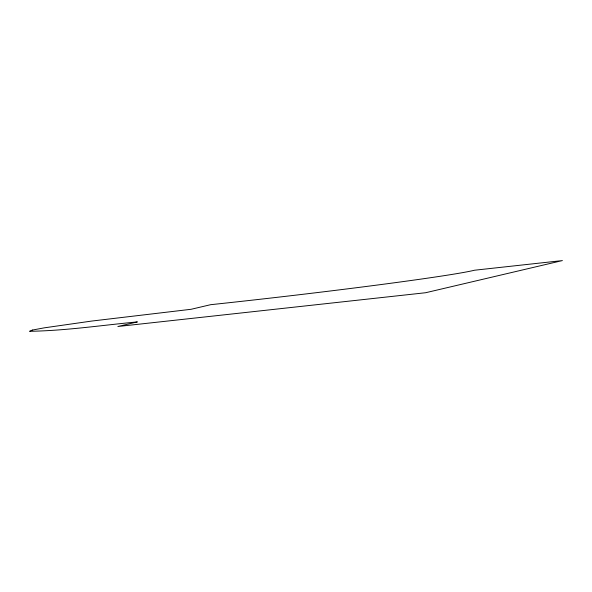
<?xml version="1.0" encoding="UTF-8"?>
<svg xmlns="http://www.w3.org/2000/svg" width="592" height="592" viewBox="0 0 592 592"><rect width="100%" height="100%" fill="white"/><g stroke="black" fill="none" stroke-linecap="round" stroke-linejoin="round"><path stroke-width="0.89" d="M32.353 330.07L29.6 331.291C65.668 330.728 101.513 325.289 137.396 321.907L117.86 326.503L425.633 292.729L562.4 260.584L474.466 270.233A201.398 5.269 -6.6 0 1 210.663 304.688L191.12 309.283L91.59 321.079L44.311 327.835L32.353 330.07"/></g></svg>
